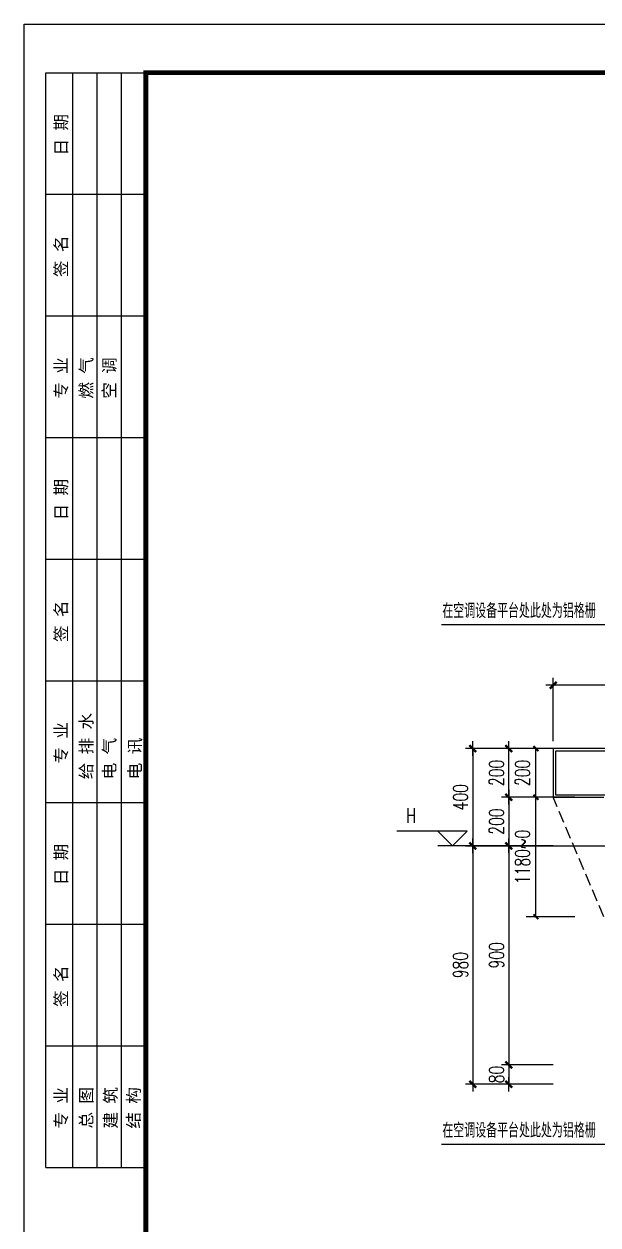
# Model space of a CAD drawing. Extents: x 1980812 to 2578970, y -669191 to 284498.
# Drawn here: x 2419170 to 2421528, y -398979 to -394042 of the extents above; entities that cross this region are included whole.
import ezdxf

# ---------------------------------------------------------------- set-up
doc = ezdxf.new("R2010")
doc.units = 0
doc.header["$LTSCALE"] = 1000
doc.header["$MEASUREMENT"] = 0
doc.linetypes.add('DASH', pattern=[0.35, 0.25, -0.1])
doc.linetypes.add('DOTE', pattern=[2.42, 2, -0.2, 0.02, -0.2])
for name, color, linetype in [('DIM_ELEV', 3, 'Continuous'), ('DIM_SYMB', 3, 'Continuous'), ('dote', 1, 'DOTE'), ('PUB_DIM', 3, 'Continuous'), ('TEXT', 7, 'Continuous'), ('TK', 1, 'Continuous'), ('详细标注', 231, 'Continuous'), ('铝板', 31, 'Continuous')]:
    doc.layers.add(name, color=color, linetype=linetype)
doc.styles.add('_TCH_DIM', font='SIMPLEX', dxfattribs={"bigfont": 'GBCBIG'})
doc.styles.add('_TCH_DIM_T3', font='SIMPLEX', dxfattribs={"width": 0.705882, "bigfont": 'GBCBIG'})
doc.styles.add('DIM_FONT', font='SIMPLEX', dxfattribs={"width": 0.7, "bigfont": 'GBCBIG'})
doc.styles.add('FSJ-SHX', font='txtw.shx', dxfattribs={"width": 0.75, "bigfont": 'hztxtw.shx'})
doc.styles.add('SONGTI', font='NSimSun.ttf', dxfattribs={"width": 1.1})
doc.dimstyles.new('_TCH_ARCH&&20', dxfattribs={"dimtxt": 59.5, "dimasz": 20, "dimexe": 40, "dimexo": 4, "dimgap": 25.25, "dimtad": 1, "dimdec": 0, "dimzin": 0, "dimdsep": 46, "dimtxsty": '_TCH_DIM_T3', "dimblk": 'ARCHTICK', "dimcen": 0.09, "dimclrt": 7, "dimazin": 2, "dimtfac": 1, "dimtdec": 0, "dimtix": 1, "dimtmove": 2, "dimatfit": 3, "dimfxl": 1, "dimtolj": 1, "dimtzin": 0, "dimarcsym": 0})
doc.dimstyles.new('DIMN20', dxfattribs={"dimscale": 0.2, "dimtxt": 300, "dimasz": 1, "dimexe": 150, "dimexo": 0, "dimgap": 100, "dimtad": 1, "dimdec": 0, "dimzin": 0, "dimdsep": 46, "dimtxsty": 'DIM_FONT', "dimblk1": '_DIMX', "dimblk2": '_DIMX', "dimsah": 1, "dimcen": 0.09, "dimclrd": 256, "dimclre": 256, "dimclrt": 7, "dimadec": 0, "dimazin": 0, "dimtfac": 1, "dimtdec": 0, "dimtix": 1, "dimtmove": 2, "dimatfit": 3, "dimldrblk": '_DIMX', "dimfxl": 150, "dimtolj": 1, "dimtzin": 0, "dimarcsym": 0})

# ---------------------------------------------------------------- blocks, each defined once
blk = doc.blocks.new('_DIMX')
blk.add_line((-150, 0), (150, 0))
at = {"const_width": 50}
blk.add_lwpolyline([(-70, -70), (70, 70)], dxfattribs=at)
blk = doc.blocks.new('*D2259')
at = {"layer": 'Defpoints', "color": 0, "transparency": 16777216}
for p in [(2421161.4, -397020.6), (2421343.8, -397020.6), (2421343.8, -397220.6)]:
    blk.add_point(p, dxfattribs=at)
at = {"layer": '详细标注', "lineweight": -2, "transparency": 16777216}
for p, q in [((2421343.8, -397020.6), (2421131.4, -397020.6)), ((2421161.4, -397220.4), (2421161.4, -397020.8)), ((2421343.8, -397220.6), (2421131.4, -397220.6))]:
    blk.add_line(p, q, dxfattribs=at)
at = {"layer": '详细标注', "lineweight": -2, "transparency": 16777216, "xscale": 0.2, "yscale": 0.2, "zscale": 0.2}
for p, rotation in [((2421161.4, -397020.6), 90), ((2421161.4, -397220.6), 270)]:
    blk.add_blockref('_DIMX', p, dxfattribs=dict(at, rotation=rotation))
at = {"layer": '详细标注', "color": 7, "transparency": 16777216, "insert": (2421111.4, -397120.6), "char_height": 60, "attachment_point": 5, "rotation": 90, "style": 'DIM_FONT'}
blk.add_mtext('\\A1;200', dxfattribs=at)
blk = doc.blocks.new('*D2260')
at = {"layer": 'Defpoints', "color": 0, "transparency": 16777216}
for p in [(2421343.8, -397220.6), (2421161.4, -397420.6), (2421241.5, -397420.6, 0)]:
    blk.add_point(p, dxfattribs=at)
at = {"layer": '详细标注', "lineweight": -2, "transparency": 16777216}
for p, q in [((2421343.8, -397220.6), (2421131.4, -397220.6)), ((2421161.4, -397220.8), (2421161.4, -397420.4)), ((2421241.5, -397420.6), (2421131.4, -397420.6))]:
    blk.add_line(p, q, dxfattribs=at)
at = {"layer": '详细标注', "lineweight": -2, "transparency": 16777216, "xscale": 0.2, "yscale": 0.2, "zscale": 0.2}
for p, rotation in [((2421161.4, -397220.6), 90), ((2421161.4, -397420.6), 270)]:
    blk.add_blockref('_DIMX', p, dxfattribs=dict(at, rotation=rotation))
at = {"layer": '详细标注', "color": 7, "transparency": 16777216, "insert": (2421111.4, -397320.6), "char_height": 60, "attachment_point": 5, "rotation": 90, "style": 'DIM_FONT'}
blk.add_mtext('\\A1;200', dxfattribs=at)
blk = doc.blocks.new('*D2261')
at = {"layer": 'Defpoints', "color": 0, "transparency": 16777216}
for p in [(2421343.8, -397420.6), (2421161.4, -398320.6), (2421343.8, -398320.6)]:
    blk.add_point(p, dxfattribs=at)
at = {"layer": '详细标注', "lineweight": -2, "transparency": 16777216}
for p, q in [((2421343.8, -397420.6), (2421131.4, -397420.6)), ((2421161.4, -397420.8), (2421161.4, -398320.4)), ((2421343.8, -398320.6), (2421131.4, -398320.6))]:
    blk.add_line(p, q, dxfattribs=at)
at = {"layer": '详细标注', "lineweight": -2, "transparency": 16777216, "xscale": 0.2, "yscale": 0.2, "zscale": 0.2}
for p, rotation in [((2421161.4, -397420.6), 90), ((2421161.4, -398320.6), 270)]:
    blk.add_blockref('_DIMX', p, dxfattribs=dict(at, rotation=rotation))
at = {"layer": '详细标注', "color": 7, "transparency": 16777216, "insert": (2421111.4, -397870.6), "char_height": 60, "attachment_point": 5, "rotation": 90, "style": 'DIM_FONT'}
blk.add_mtext('\\A1;900', dxfattribs=at)
blk = doc.blocks.new('*D2262')
at = {"layer": 'Defpoints', "color": 0, "transparency": 16777216}
for p in [(2421131.4, -397020.6), (2421013.4, -397420.6), (2421131.4, -397420.6)]:
    blk.add_point(p, dxfattribs=at)
at = {"layer": '详细标注', "lineweight": -2, "transparency": 16777216}
for p, q in [((2421131.4, -397020.6), (2420983.4, -397020.6)), ((2421013.4, -397020.8), (2421013.4, -397420.4)), ((2421131.4, -397420.6), (2420983.4, -397420.6))]:
    blk.add_line(p, q, dxfattribs=at)
at = {"layer": '详细标注', "lineweight": -2, "transparency": 16777216, "xscale": 0.2, "yscale": 0.2, "zscale": 0.2}
for p, rotation in [((2421013.4, -397020.6), 90), ((2421013.4, -397420.6), 270)]:
    blk.add_blockref('_DIMX', p, dxfattribs=dict(at, rotation=rotation))
at = {"layer": '详细标注', "color": 7, "transparency": 16777216, "insert": (2420963.4, -397220.6), "char_height": 60, "attachment_point": 5, "rotation": 90, "style": 'DIM_FONT'}
blk.add_mtext('\\A1;400', dxfattribs=at)
blk = doc.blocks.new('*D2263')
at = {"layer": 'Defpoints', "color": 0, "transparency": 16777216}
for p in [(2421131.4, -397420.6), (2421013.4, -398400.6), (2421131.4, -398400.6)]:
    blk.add_point(p, dxfattribs=at)
at = {"layer": '详细标注', "lineweight": -2, "transparency": 16777216}
for p, q in [((2421131.4, -397420.6), (2420983.4, -397420.6)), ((2421013.4, -397420.8), (2421013.4, -398400.4)), ((2421131.4, -398400.6), (2420983.4, -398400.6))]:
    blk.add_line(p, q, dxfattribs=at)
at = {"layer": '详细标注', "lineweight": -2, "transparency": 16777216, "xscale": 0.2, "yscale": 0.2, "zscale": 0.2}
for p, rotation in [((2421013.4, -397420.6), 90), ((2421013.4, -398400.6), 270)]:
    blk.add_blockref('_DIMX', p, dxfattribs=dict(at, rotation=rotation))
at = {"layer": '详细标注', "color": 7, "transparency": 16777216, "insert": (2420963.4, -397910.6), "char_height": 60, "attachment_point": 5, "rotation": 90, "style": 'DIM_FONT'}
blk.add_mtext('\\A1;980', dxfattribs=at)
blk = doc.blocks.new('*D2264')
at = {"layer": 'Defpoints', "color": 0, "transparency": 16777216}
for p in [(2421343.8, -396760.3), (2421343.8, -396990.6), (2421943.8, -396990.6)]:
    blk.add_point(p, dxfattribs=at)
at = {"layer": '详细标注', "lineweight": -2, "transparency": 16777216}
for p, q in [((2421343.8, -396990.6), (2421343.8, -396730.3)), ((2421943.6, -396760.3), (2421344, -396760.3)), ((2421943.8, -396990.6), (2421943.8, -396730.3))]:
    blk.add_line(p, q, dxfattribs=at)
at = {"layer": '详细标注', "lineweight": -2, "transparency": 16777216, "xscale": 0.2, "yscale": 0.2, "zscale": 0.2, "rotation": 180}
blk.add_blockref('_DIMX', (2421343.8, -396760.3), dxfattribs=at)
at = {"layer": '详细标注', "lineweight": -2, "transparency": 16777216, "xscale": 0.2, "yscale": 0.2, "zscale": 0.2}
blk.add_blockref('_DIMX', (2421943.8, -396760.3), dxfattribs=at)
at = {"layer": '详细标注', "color": 7, "transparency": 16777216, "insert": (2421643.8, -396710.3), "char_height": 60, "attachment_point": 5, "style": 'DIM_FONT'}
blk.add_mtext('\\A1;600', dxfattribs=at)
blk = doc.blocks.new('_ArchTick')
at = {"color": 0, "linetype": 'ByBlock', "const_width": 0.4}
blk.add_lwpolyline([(-0.5, -0.5), (0.5, 0.5)], dxfattribs=at)
blk = doc.blocks.new('*D2153')
at = {"layer": 'Defpoints', "color": 0, "transparency": 16777216}
for p in [(2421273.1, -397220.6), (2421437.3, -397220.6), (2421437.3, -397711.8, 0)]:
    blk.add_point(p, dxfattribs=at)
at = {"layer": 'PUB_DIM', "color": 0, "lineweight": -2, "transparency": 16777216}
for p, q in [((2421433.3, -397220.6), (2421233.1, -397220.6)), ((2421273.1, -397711.8), (2421273.1, -397220.6)), ((2421433.3, -397711.8), (2421233.1, -397711.8))]:
    blk.add_line(p, q, dxfattribs=at)
at = {"layer": 'PUB_DIM', "color": 0, "lineweight": -2, "transparency": 16777216, "xscale": 20, "yscale": 20, "zscale": 20}
for p, rotation in [((2421273.1, -397220.6), 90), ((2421273.1, -397711.8), 270)]:
    blk.add_blockref('_ArchTick', p, dxfattribs=dict(at, rotation=rotation))
at = {"layer": 'PUB_DIM', "color": 7, "transparency": 16777216, "insert": (2421218.1, -397466.2), "char_height": 59.5, "attachment_point": 5, "rotation": 90, "style": '_TCH_DIM_T3'}
blk.add_mtext('\\A1;1180~0', dxfattribs=at)
blk = doc.blocks.new('*D2154')
at = {"layer": 'Defpoints', "color": 0, "transparency": 16777216}
for p in [(2421273.1, -397020.6), (2421437.3, -397020.6), (2421437.3, -397220.6)]:
    blk.add_point(p, dxfattribs=at)
at = {"layer": 'PUB_DIM', "color": 0, "lineweight": -2, "transparency": 16777216}
for p, q in [((2421433.3, -397020.6), (2421233.1, -397020.6)), ((2421273.1, -397220.6), (2421273.1, -397020.6)), ((2421433.3, -397220.6), (2421233.1, -397220.6))]:
    blk.add_line(p, q, dxfattribs=at)
at = {"layer": 'PUB_DIM', "color": 0, "lineweight": -2, "transparency": 16777216, "xscale": 20, "yscale": 20, "zscale": 20}
for p, rotation in [((2421273.1, -397020.6), 90), ((2421273.1, -397220.6), 270)]:
    blk.add_blockref('_ArchTick', p, dxfattribs=dict(at, rotation=rotation))
at = {"layer": 'PUB_DIM', "color": 7, "transparency": 16777216, "insert": (2421218.1, -397120.6), "char_height": 59.5, "attachment_point": 5, "rotation": 90, "style": '_TCH_DIM_T3'}
blk.add_mtext('\\A1;200', dxfattribs=at)
blk = doc.blocks.new('*D2161')
at = {"layer": 'Defpoints', "color": 0, "transparency": 16777216}
for p in [(2421343.8, -398320.6, 0), (2421161.4, -398400.6), (2421343.8, -398400.6, 0)]:
    blk.add_point(p, dxfattribs=at)
at = {"layer": '详细标注', "lineweight": -2, "transparency": 16777216}
for p, q in [((2421343.8, -398320.6), (2421131.4, -398320.6)), ((2421161.4, -398320.4), (2421161.4, -398320.2)), ((2421161.4, -398320.6), (2421161.4, -398400.6)), ((2421343.8, -398400.6), (2421131.4, -398400.6)), ((2421161.4, -398400.8), (2421161.4, -398401))]:
    blk.add_line(p, q, dxfattribs=at)
at = {"layer": '详细标注', "lineweight": -2, "transparency": 16777216, "xscale": 0.2, "yscale": 0.2, "zscale": 0.2}
for p, rotation in [((2421161.4, -398320.6), 270), ((2421161.4, -398400.6), 90)]:
    blk.add_blockref('_DIMX', p, dxfattribs=dict(at, rotation=rotation))
at = {"layer": '详细标注', "color": 7, "transparency": 16777216, "insert": (2421111.4, -398360.6), "char_height": 60, "attachment_point": 5, "rotation": 90, "style": 'DIM_FONT'}
blk.add_mtext('\\A1;80', dxfattribs=at)

msp = doc.modelspace()

# ---------------------------------------------------------------- linework, layer by layer
at = {"layer": 'DIM_ELEV'}
for p, q in [((2420990.6, -397360.6, 0), (2420701.7, -397360.6, 0)), ((2420930.6, -397420.6, 0), (2420870.6, -397360.6, 0)), ((2420930.6, -397420.6, 0), (2420990.6, -397360.6, 0)), ((2421070.6, -397420.6, 0), (2420870.6, -397420.6, 0))]:
    msp.add_line(p, q, dxfattribs=at)
at = {"layer": 'DIM_SYMB'}
for p, q in [((2420884.9, -396510.3, 0), (2421943.8, -396510.3, 0)), ((2420884.9, -398646.1, 0), (2421943.8, -398646.1, 0))]:
    msp.add_line(p, q, dxfattribs=at)
at = {"layer": 'dote', "linetype": 'DOTE', "ltscale": 0.5}
msp.add_line((2420983.4, -397420.6, 0), (2423081.9, -397420.6, 0), dxfattribs=at)
at = {"layer": 'TK'}
for p, q in [((2419260.1, -395742.2), (2419260.1, -394242.2)), ((2419260.1, -394242.2), (2419670.1, -394242.2)), ((2419370.1, -395742.2), (2419370.1, -394242.2)), ((2419470.1, -395742.2), (2419470.1, -394242.2)), ((2419570.1, -395742.2), (2419570.1, -394242.2)), ((2419670.1, -395742.2), (2419670.1, -394242.2)), ((2419260.1, -394742.2), (2419670.1, -394742.2)), ((2419260.1, -395242.2), (2419670.1, -395242.2)), ((2419260.1, -397242.2), (2419260.1, -395742.2)), ((2419260.1, -395742.2), (2419670.1, -395742.2)), ((2419370.1, -397242.2), (2419370.1, -395742.2)), ((2419470.1, -397242.2), (2419470.1, -395742.2)), ((2419570.1, -397242.2), (2419570.1, -395742.2)), ((2419260.1, -396242.2), (2419670.1, -396242.2)), ((2419260.1, -396742.2), (2419670.1, -396742.2)), ((2419260.1, -398742.2), (2419260.1, -397242.2)), ((2419260.1, -397242.2), (2419670.1, -397242.2)), ((2419370.1, -398742.2), (2419370.1, -397242.2)), ((2419470.1, -398742.2), (2419470.1, -397242.2)), ((2419570.1, -398742.2), (2419570.1, -397242.2)), ((2419670.1, -398742.2), (2419670.1, -397242.2)), ((2419260.1, -397742.2), (2419670.1, -397742.2)), ((2419260.1, -398242.2), (2419670.1, -398242.2)), ((2419260.1, -398742.2), (2419670.1, -398742.2))]:
    msp.add_line(p, q, dxfattribs=at)
msp.add_lwpolyline([(2419170.1, -394042.2), (2435990.1, -394042.2), (2435990.1, -405922.2), (2419170.1, -405922.2)], close=True, dxfattribs=at)
at = {"layer": 'TK', "const_width": 20}
msp.add_lwpolyline([(2435790.1, -405722.2), (2435790.1, -394242.2), (2419670.1, -394242.2), (2419670.1, -405722.2)], close=True, dxfattribs=at)
at = {"layer": '铝板', "linetype": 'DASH', "ltscale": 0.2}
msp.add_line((2421551.9, -397711.8, 0), (2421343.8, -397220.6, 0), dxfattribs=at)
at = {"layer": '铝板', "elevation": 0}
for points in [[(2421943.8, -397020.6), (2421343.8, -397020.6), (2421343.8, -397220.6), (2421551.9, -397220.6)], [(2421943.8, -397030.6), (2421353.8, -397030.6), (2421353.8, -397210.6), (2421561.9, -397210.6), (2421561.9, -397701.8)]]:
    msp.add_lwpolyline(points, dxfattribs=at)

# ---------------------------------------------------------------- texts
at = {"layer": 'DIM_ELEV', "color": 7, "style": '_TCH_DIM', "width": 0.705882}
msp.add_text('H', height=59.5, dxfattribs=at).set_placement((2420740.1, -397325.2, 0))
at = {"layer": 'TEXT', "style": 'FSJ-SHX', "width": 0.75}
for p in [(2420888.6, -396484.2, 0), (2420888.6, -398619.9, 0)]:
    msp.add_text('在空调设备平台处此处为铝格栅', height=60, dxfattribs=at).set_placement(p)
at = {"layer": 'TK', "style": 'SONGTI'}
for s, p in [('日 期', (2419347.2, -394582.4)), ('签 名', (2419347.2, -395082.4)), ('专 业', (2419347.2, -395582.4)), ('燃 气', (2419450.7, -395582.4)), ('空 调', (2419545.5, -395582.4)), ('日 期', (2419347.2, -396082.4)), ('签 名', (2419347.2, -396582.4)), ('给 排 水', (2419450.7, -397146.7)), ('专 业', (2419347.2, -397082.4)), ('电 气', (2419545.5, -397146.7)), ('电 讯', (2419650.7, -397146.7)), ('日 期', (2419347.2, -397582.4)), ('签 名', (2419347.2, -398082.4)), ('专 业', (2419347.2, -398582.4)), ('总 图', (2419450.7, -398582.4)), ('建 筑', (2419550.7, -398582.4)), ('结 构', (2419645.5, -398582.4))]:
    msp.add_text(s, height=50, rotation=90, dxfattribs=at).set_placement(p)

# ---------------------------------------------------------------- dimensions: what is measured, and where the dimension line sits
at = {"layer": 'PUB_DIM'}
for p1, p2, text, picture, middle in [((2421437.3, -397220.6, 0), (2421437.3, -397020.6, 0), '200', '*D2154', (2421218.1, -397120.6, 0)), ((2421437.3, -397711.8, 0), (2421437.3, -397220.6, 0), '1180~0', '*D2153', (2421218.1, -397466.2, 0))]:
    dim = msp.add_aligned_dim(p1=p1, p2=p2, distance=164.2, text=text, dimstyle='_TCH_ARCH&&20', dxfattribs=at)
    dim.commit()
    dim.dimension.update_dxf_attribs({"geometry": picture, "text_midpoint": middle})
at = {"layer": '详细标注'}
dim = msp.add_linear_dim(base=(2421343.8, -396760.3, 0), p1=(2421943.8, -396990.6, 0), p2=(2421343.8, -396990.6, 0), dimstyle='DIMN20', dxfattribs=at)
dim.commit()
dim.dimension.update_dxf_attribs({"geometry": '*D2264', "text_midpoint": (2421643.8, -396710.3, 0)})
for base, p1, p2, picture, middle in [((2421013.4, -397420.6, 0), (2421131.4, -397020.6, 0), (2421131.4, -397420.6, 0), '*D2262', (2420963.4, -397220.6, 0)), ((2421161.4, -397020.6, 0), (2421343.8, -397220.6, 0), (2421343.8, -397020.6, 0), '*D2259', (2421111.4, -397120.6, 0)), ((2421161.4, -397420.6, 0), (2421343.8, -397220.6, 0), (2421241.5, -397420.6, 0), '*D2260', (2421111.4, -397320.6, 0)), ((2421013.4, -398400.6, 0), (2421131.4, -397420.6, 0), (2421131.4, -398400.6, 0), '*D2263', (2420963.4, -397910.6, 0)), ((2421161.4, -398320.6, 0), (2421343.8, -397420.6, 0), (2421343.8, -398320.6, 0), '*D2261', (2421111.4, -397870.6, 0))]:
    dim = msp.add_linear_dim(base=base, p1=p1, p2=p2, angle=90, dimstyle='DIMN20', dxfattribs=at)
    dim.commit()
    dim.dimension.update_dxf_attribs({"geometry": picture, "text_midpoint": middle})
dim = msp.add_aligned_dim(p1=(2421343.8, -398320.6, 0), p2=(2421343.8, -398400.6, 0), distance=-182.4, dimstyle='DIMN20', dxfattribs=at)
dim.commit()
dim.dimension.update_dxf_attribs({"geometry": '*D2161', "text_midpoint": (2421111.4, -398360.6)})

doc.saveas('drawing.dxf')
